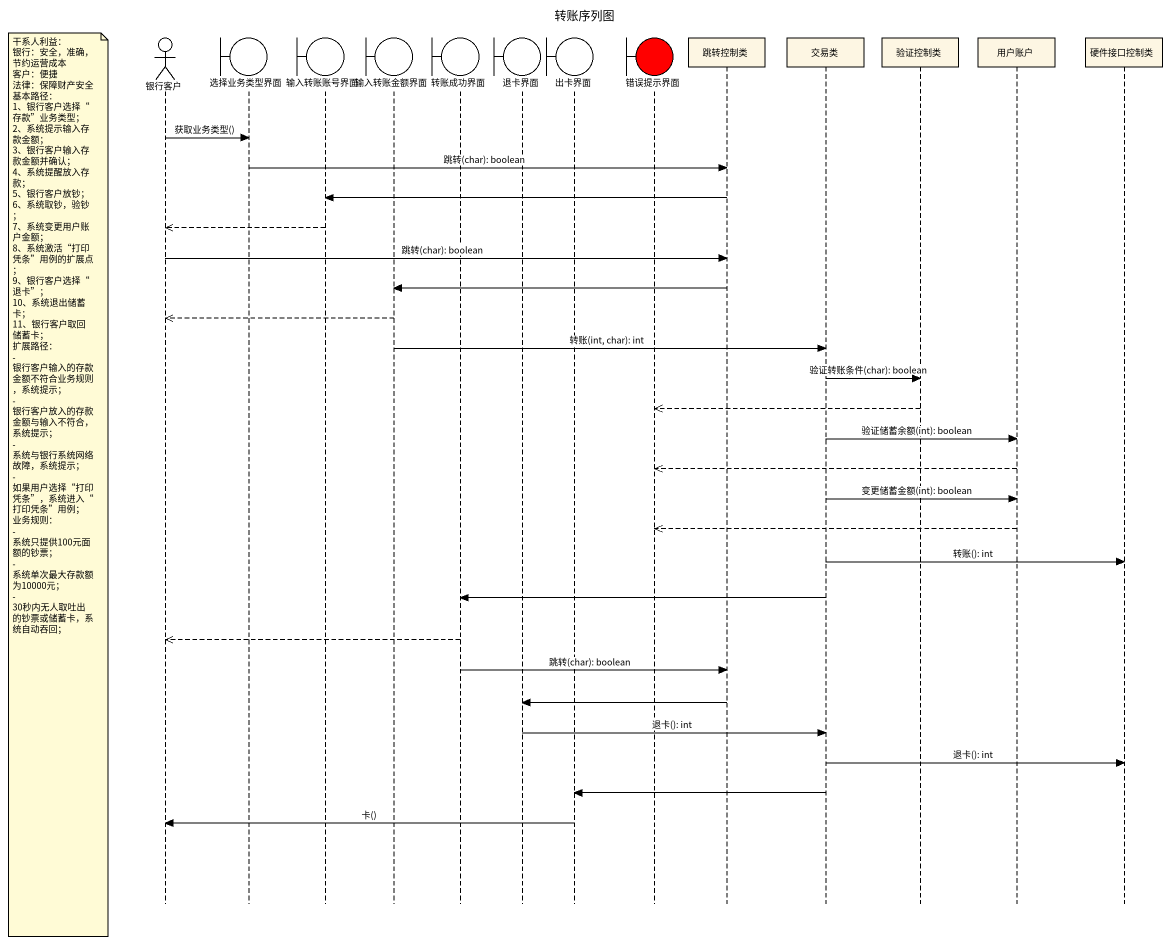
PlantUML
@startuml
title 转账序列图
hide footbox
actor 银行客户
boundary 选择业务类型界面
boundary 输入转账账号界面
boundary 输入转账金额界面
boundary 转账成功界面
boundary 退卡界面
boundary 出卡界面
boundary 错误提示界面 #FF0000
participant 跳转控制类
participant 交易类
participant 验证控制类
participant 用户账户
participant 硬件接口控制类

银行客户 -> 选择业务类型界面 : 获取业务类型()
选择业务类型界面 -> 跳转控制类 : 跳转(char): boolean
跳转控制类 -> 输入转账账号界面
输入转账账号界面 -->> 银行客户
银行客户 -> 跳转控制类 : 跳转(char): boolean
跳转控制类 -> 输入转账金额界面
输入转账金额界面 -->> 银行客户
输入转账金额界面 -> 交易类 : 转账(int, char): int
交易类 -> 验证控制类 : 验证转账条件(char): boolean
验证控制类 -->> 错误提示界面
交易类 -> 用户账户 : 验证储蓄余额(int): boolean
用户账户 -->> 错误提示界面
note left of 银行客户
  干系人利益：
  银行：安全，准确，节约运营成本
  客户：便捷
  法律：保障财产安全
  基本路径：
  1、银行客户选择“存款”业务类型；
  2、系统提示输入存款金额；
  3、银行客户输入存款金额并确认；
  4、系统提醒放入存款；
  5、银行客户放钞；
  6、系统取钞，验钞；
  7、系统变更用户账户金额；
  8、系统激活“打印凭条”用例的扩展点；
  9、银行客户选择“退卡”；
  10、系统退出储蓄卡；
  11、银行客户取回储蓄卡；
  扩展路径：
  - 银行客户输入的存款金额不符合业务规则，系统提示；
  - 银行客户放入的存款金额与输入不符合，系统提示；
  - 系统与银行系统网络故障，系统提示；
  - 如果用户选择“打印凭条”，系统进入“打印凭条”用例；
  业务规则：
  - 系统只提供100元面额的钞票；
  - 系统单次最大存款额为10000元；
  - 30秒内无人取吐出的钞票或储蓄卡，系统自动吞回；
end note
交易类 -> 用户账户 : 变更储蓄金额(int): boolean
用户账户 -->> 错误提示界面
交易类 -> 硬件接口控制类 : 转账(): int
交易类 -> 转账成功界面
转账成功界面 -->> 银行客户
转账成功界面 -> 跳转控制类 : 跳转(char): boolean
跳转控制类 -> 退卡界面
退卡界面 -> 交易类 : 退卡(): int
交易类 -> 硬件接口控制类 : 退卡(): int
交易类 -> 出卡界面
出卡界面 -> 银行客户 : 卡()
@enduml
